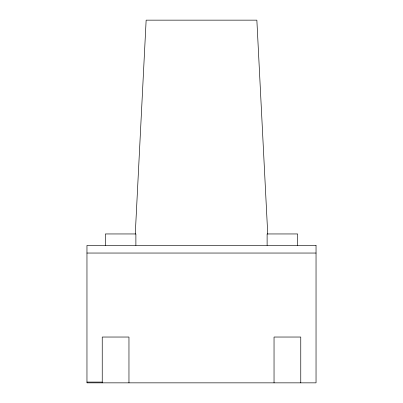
<?xml version="1.0" encoding="UTF-8"?>
<svg xmlns="http://www.w3.org/2000/svg" width="403" height="403" viewBox="0 0 403 403"><rect width="100%" height="100%" fill="white"/><g stroke="black" fill="none" stroke-linecap="round" stroke-linejoin="round"><path stroke-width="0.6" d="M135.262 234.113L146.143 20.15L256.857 20.15L267.738 234.113M86.962 253.044L316.038 253.044M86.962 382.084L102.236 382.084M300.764 382.85L300.764 337.034L274.04 337.034L274.04 382.85M297.661 245.407L297.661 233.952L267.118 233.952L267.118 245.407M135.882 245.407L135.882 233.952L105.339 233.952L105.339 245.407M128.96 382.85L128.96 337.034L102.236 337.034L102.236 382.85M316.038 245.407L86.962 245.407L86.962 382.85L316.038 382.85L316.038 245.407"/></g></svg>
